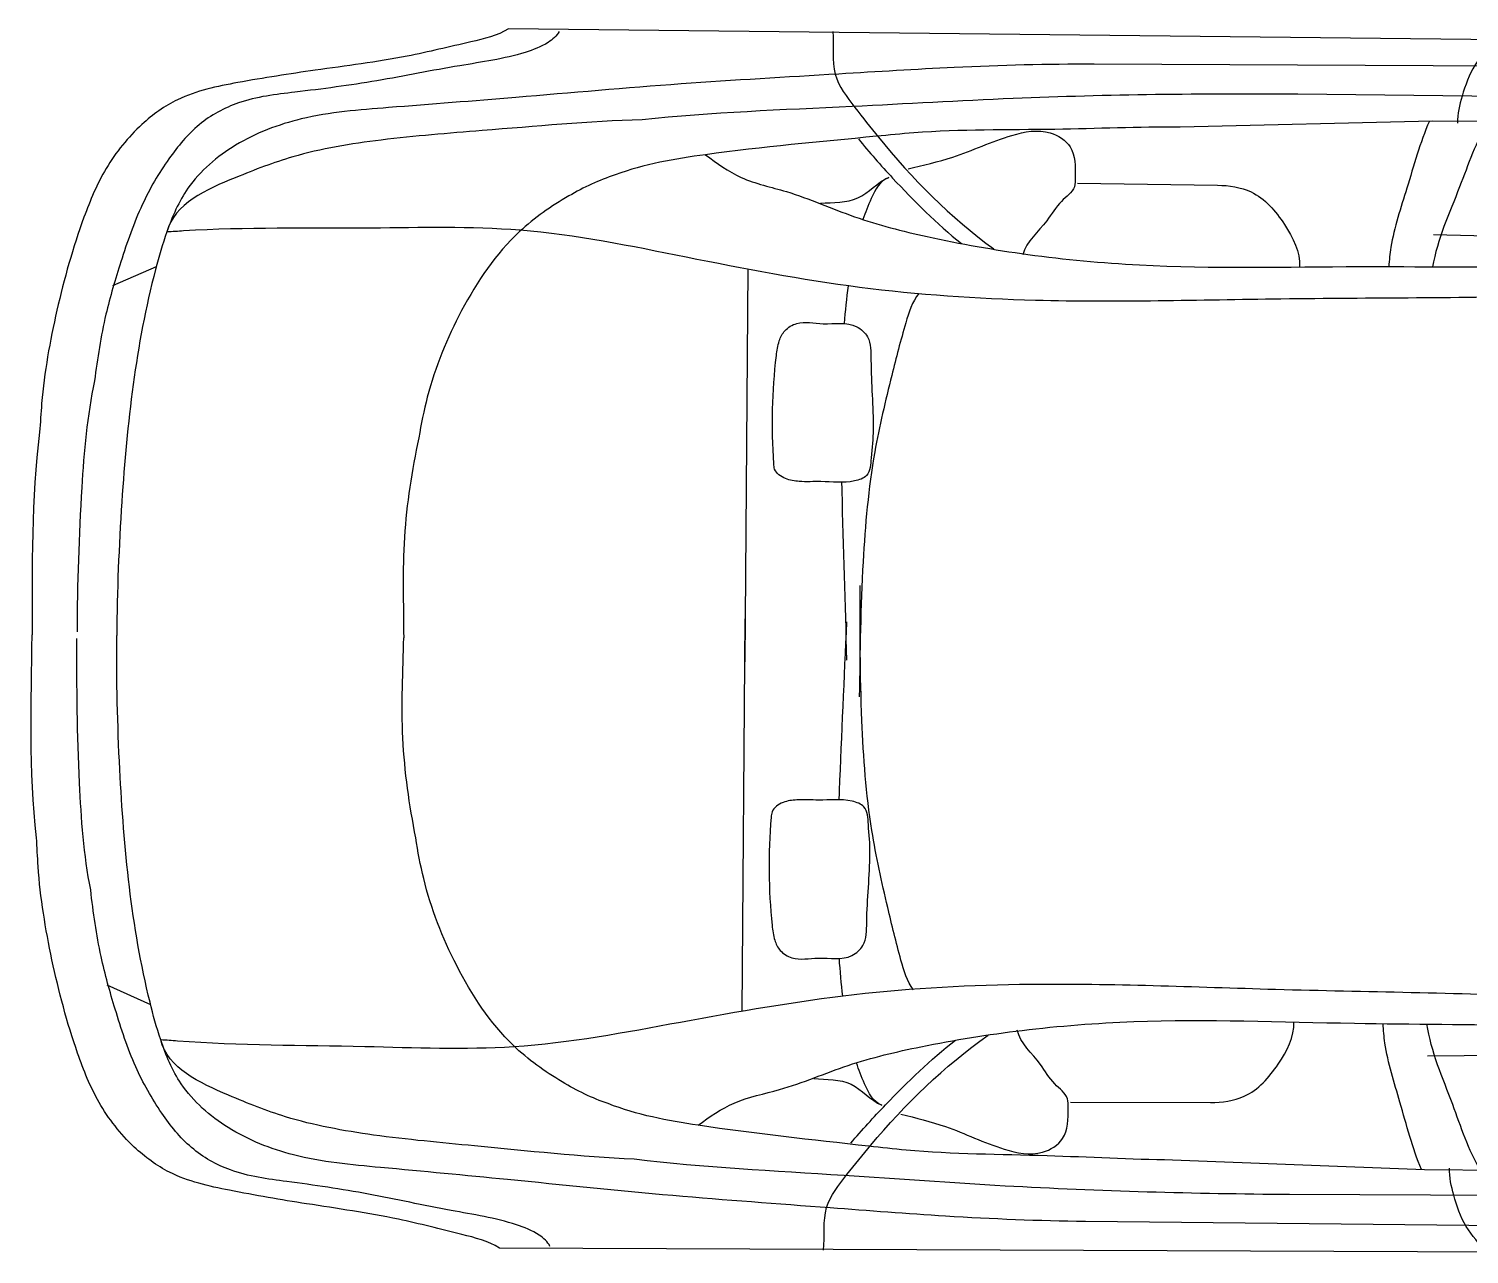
# Model space of a CAD drawing. Header units: millimetres. Extents: x 2508 to 2607, y 837 to 997.
# Drawn here: x 2524.736 to 2526.782, y 859.783 to 861.525 of the extents above; entities that cross this region are included whole.
import ezdxf

# ---------------------------------------------------------------- set-up
doc = ezdxf.new("R2010")
doc.units = ezdxf.units.MM

# ---------------------------------------------------------------- blocks, each defined once
blk = doc.blocks.new('AUDI_A4_P')
for p, q in [((-0.8495, 0.8592), (1.2533, 0.8665)), ((-0.864, 0.8261), (0.4209, 0.8224)), ((-0.8821, 0.7783), (0.1313, 0.7819)), ((-0.9255, 0.7452), (-0.0605, 0.7452)), ((-0.0605, 0.7452), (0.2978, 0.7341)), ((0.4433, 0.6531), (0.2443, 0.6518)), ((-0.252, 0.5809), (-0.0633, 0.5835)), ((0.9108, 0.5278), (0.9108, -0.0304)), ((1.7514, 0.5246), (1.8134, 0.4971)), ((0.9108, -0.5278), (0.9108, 0.0304)), ((1.7514, -0.5246), (1.8134, -0.4971)), ((-0.252, -0.5809), (-0.0633, -0.5835)), ((0.4433, -0.6531), (0.2443, -0.6518)), ((-0.0605, -0.7452), (0.2978, -0.7341)), ((-0.9255, -0.7452), (-0.0605, -0.7452)), ((-0.8821, -0.7783), (0.1313, -0.7819)), ((-0.864, -0.8261), (0.4209, -0.8224)), ((-0.8495, -0.8592), (1.2533, -0.8665))]:
    blk.add_line(p, q)
for points, knots in [([(-0.1491, 0.8616), (-0.1389, 0.8499), (-0.1166, 0.8254), (-0.1026, 0.7842), (-0.0957, 0.7556), (-0.0959, 0.7427)], [1.808086, 1.808086, 1.808086, 1.808086, 2.918874, 4.131288, 5.10151, 5.10151, 5.10151, 5.10151]), ([(0.7927, 0.866), (0.791, 0.8458), (0.797, 0.8049), (0.7602, 0.7581), (0.6915, 0.6709), (0.6232, 0.6028), (0.5613, 0.5588)], [0, 0, 0, 0, 0.0597371, 0.1139981, 0.1672498, 0.3938869, 0.3938869, 0.3938869, 0.3938869]), ([(1.1815, 0.8634), (1.1847, 0.8567), (1.2004, 0.8437), (1.2477, 0.8252), (1.3308, 0.8133), (1.439, 0.7898), (1.5441, 0.7753), (1.6319, 0.7649), (1.6948, 0.7298), (1.7382, 0.6763), (1.776, 0.6104), (1.8014, 0.5342), (1.8258, 0.451), (1.8341, 0.3935), (1.838, 0.3618)], [0, 0, 0, 0, 0.0219205, 0.0572122, 0.1522539, 0.2718866, 0.3894011, 0.4710097, 0.5346344, 0.5986698, 0.6733118, 0.758696, 0.8351341, 0.9293726, 0.9293726, 0.9293726, 0.9293726]), ([(1.2533, 0.8665), (1.2693, 0.8564), (1.3191, 0.8448), (1.4094, 0.8219), (1.5212, 0.8071), (1.6299, 0.7894), (1.7168, 0.771), (1.7801, 0.7247), (1.8262, 0.6669), (1.8636, 0.5753), (1.894, 0.4633), (1.9118, 0.3601), (1.9146, 0.3017), (1.9155, 0.2882)], [0, 0, 0, 0, 0.056668, 0.14946, 0.28161, 0.392935, 0.481686, 0.542967, 0.622845, 0.69797, 0.833643, 0.965665, 1.00577, 1.00577, 1.00577, 1.00577]), ([(0.4209, 0.8224), (0.4872, 0.8222), (0.6083, 0.8179), (0.8036, 0.8042), (1.0114, 0.7909), (1.2243, 0.7703), (1.4042, 0.7547), (1.54, 0.7434), (1.6397, 0.7047), (1.708, 0.6461), (1.7367, 0.5787), (1.7779, 0.4319), (1.798, 0.2378), (1.8037, 0.0635), (1.8037, 0)], [0, 0, 0, 0, 0.198873, 0.363323, 0.587433, 0.823543, 1.004622, 1.129816, 1.230113, 1.320655, 1.388577, 1.443334, 1.771447, 1.958652, 1.958652, 1.958652, 1.958652]), ([(0.1313, 0.7819), (0.2661, 0.7819), (0.4773, 0.778), (0.7875, 0.7573), (0.9636, 0.7498), (1.0628, 0.7387)], [0, 0, 0, 0, 0.4042759, 0.6333827, 0.9326252, 0.9326252, 0.9326252, 0.9326252]), ([(0.9721, 0.6897), (0.9562, 0.6775), (0.9206, 0.6527), (0.8443, 0.6376), (0.7596, 0.5997), (0.644, 0.5716), (0.5088, 0.5488), (0.3031, 0.5312), (0.0626, 0.5395), (-0.1671, 0.5374), (-0.3629, 0.5435), (-0.5625, 0.5648), (-0.8317, 0.6525), (-1.0359, 0.7056), (-1.1563, 0.7374)], [0, 0, 0, 0, 0.05975, 0.126928, 0.230034, 0.336675, 0.482225, 0.641324, 0.954906, 1.203173, 1.330375, 1.542773, 1.802261, 2.175545, 2.175545, 2.175545, 2.175545]), ([(-0.1398, 0.7453), (-0.1223, 0.7165), (-0.0996, 0.6455), (-0.0685, 0.5775), (-0.0623, 0.5379)], [0, 0, 0, 0, 0.1000351, 0.2184418, 0.2184418, 0.2184418, 0.2184418]), ([(-0.0561, 0.745), (-0.0428, 0.7143), (-0.0272, 0.6537), (-0.0042, 0.5851), (-0.0005, 0.5472), (0, 0.538)], [0, 0, 0, 0, 2.528586, 4.711885, 5.408215, 5.408215, 5.408215, 5.408215]), ([(1.0628, 0.7387), (1.1386, 0.7357), (1.2624, 0.7234), (1.4276, 0.7099), (1.5478, 0.689), (1.6484, 0.6493), (1.7266, 0.6146), (1.7369, 0.5742)], [0, 0, 0, 0, 0.2277977, 0.3719478, 0.4996814, 0.5863441, 0.709615, 0.709615, 0.709615, 0.709615]), ([(0.2978, 0.7341), (0.3572, 0.7339), (0.4833, 0.7274), (0.6276, 0.7286), (0.7927, 0.7108), (0.9345, 0.6972), (1.0594, 0.676), (1.1002, 0.6599)], [0, 0, 0, 0, 0.1783018, 0.3787173, 0.431954, 0.6762374, 0.8077184, 0.8077184, 0.8077184, 0.8077184]), ([(0.6843, 0.6718), (0.663, 0.677), (0.6122, 0.6887), (0.5499, 0.7196), (0.4887, 0.732), (0.4465, 0.7054), (0.4465, 0.6719), (0.4464, 0.6425), (0.4699, 0.6267), (0.4888, 0.5918), (0.5151, 0.5701), (0.5201, 0.551)], [0, 0, 0, 0, 0.0655106, 0.1550445, 0.2094604, 0.2438604, 0.287164, 0.3001388, 0.3275984, 0.3616951, 0.4200969, 0.4200969, 0.4200969, 0.4200969]), ([(0.7552, 0.7137), (0.7395, 0.6947), (0.693, 0.6434), (0.6428, 0.5939), (0.6076, 0.5661)], [0, 0, 0, 0, 1.868162, 5.271297, 5.271297, 5.271297, 5.271297]), ([(0.7116, 0.6594), (0.7237, 0.6549), (0.736, 0.6315), (0.7446, 0.6091), (0.7479, 0.5992)], [0, 0, 0, 0, 0.983949, 1.771691, 1.771691, 1.771691, 1.771691]), ([(0.8083, 0.6219), (0.7905, 0.6234), (0.7521, 0.6214), (0.7277, 0.6524), (0.7116, 0.6594)], [0, 0, 0, 0, 0.0535488, 0.1060573, 0.1060573, 0.1060573, 0.1060573]), ([(1.1002, 0.6599), (1.1232, 0.6526), (1.1709, 0.629), (1.2528, 0.5714), (1.3203, 0.4695), (1.3613, 0.3665), (1.3735, 0.3037), (1.3765, 0.2843)], [0, 0, 0, 0, 0.0720749, 0.1581284, 0.2958089, 0.4262456, 0.4842292, 0.4842292, 0.4842292, 0.4842292]), ([(0.2443, 0.6518), (0.2281, 0.6517), (0.1881, 0.6463), (0.1468, 0.5992), (0.1262, 0.5577), (0.1267, 0.5363)], [0, 0, 0, 0, 0.0486628, 0.1144515, 0.1777721, 0.1777721, 0.1777721, 0.1777721]), ([(-0.654, 0.5515), (-0.6303, 0.5453), (-0.5683, 0.5342), (-0.4694, 0.5124), (-0.352, 0.5037), (-0.1449, 0.4936), (0.1408, 0.4931), (0.4689, 0.4808), (0.7523, 0.4976), (0.9949, 0.5425), (1.2253, 0.5883), (1.465, 0.5795), (1.6324, 0.5819), (1.7289, 0.5745), (1.7369, 0.5742)], [0, 0, 0, 0, 0.073325, 0.188896, 0.303039, 0.425821, 0.811242, 1.159737, 1.41058, 1.660623, 1.899627, 2.11145, 2.377727, 2.401703, 2.401703, 2.401703, 2.401703]), ([(0.6677, 0.4949), (0.677, 0.4828), (0.6893, 0.4424), (0.7081, 0.3673), (0.7341, 0.2545), (0.7467, 0.1012), (0.7474, -0.0151), (0.7478, -0.079)], [0, 0, 0, 0, 0.0451009, 0.1211996, 0.2308505, 0.385263, 0.5739042, 0.5739042, 0.5739042, 0.5739042]), ([(0.731, 0.3011), (0.731, 0.334), (0.7358, 0.3761), (0.7345, 0.4305), (0.7624, 0.4556), (0.8001, 0.4473), (0.8355, 0.4559), (0.8582, 0.4423), (0.8669, 0.4245), (0.8749, 0.3609), (0.8757, 0.301), (0.8709, 0.2388), (0.8551, 0.2286), (0.8321, 0.2252), (0.7988, 0.2275), (0.7673, 0.2233), (0.735, 0.2342), (0.7335, 0.2669), (0.731, 0.2875), (0.731, 0.3011)], [0, 0, 0, 0, 0.0969044, 0.1295913, 0.1506192, 0.1985921, 0.2360698, 0.2557908, 0.2719711, 0.2929882, 0.44406, 0.4519132, 0.4720918, 0.4918599, 0.5228758, 0.5707096, 0.5892096, 0.6145759, 0.654681, 0.654681, 0.654681, 0.654681]), ([(1.838, 0.3618), (1.8481, 0.3119), (1.8577, 0.1924), (1.8602, 0.0731), (1.8602, 0.0046)], [0, 0, 0, 0, 0.1502861, 0.3522699, 0.3522699, 0.3522699, 0.3522699]), ([(1.3765, 0.2843), (1.3861, 0.2377), (1.4005, 0.143), (1.3966, 0.0476), (1.3959, 0)], [0, 0, 0, 0, 0.140379, 0.2808468, 0.2808468, 0.2808468, 0.2808468]), ([(0.7753, 0.2256), (0.7752, 0.2214), (0.7726, 0.1372), (0.7693, 0.0529), (0.7662, -0.0272)], [11.235438, 11.235438, 11.235438, 11.235438, 11.552536, 17.586883, 17.586883, 17.586883, 17.586883]), ([(0.6677, -0.4949), (0.677, -0.4828), (0.6893, -0.4424), (0.7081, -0.3673), (0.7341, -0.2545), (0.7467, -0.1012), (0.7474, 0.0151), (0.7478, 0.079)], [0, 0, 0, 0, 0.0451009, 0.1211996, 0.2308505, 0.385263, 0.5739042, 0.5739042, 0.5739042, 0.5739042]), ([(0.7753, -0.2256), (0.7752, -0.2214), (0.7726, -0.1372), (0.7693, -0.0529), (0.7662, 0.0272)], [11.235438, 11.235438, 11.235438, 11.235438, 11.552536, 17.586883, 17.586883, 17.586883, 17.586883]), ([(0.4209, -0.8224), (0.4872, -0.8222), (0.6083, -0.8179), (0.8036, -0.8042), (1.0114, -0.7909), (1.2243, -0.7703), (1.4042, -0.7547), (1.54, -0.7434), (1.6397, -0.7047), (1.708, -0.6461), (1.7367, -0.5787), (1.7779, -0.4319), (1.798, -0.2378), (1.8037, -0.0635), (1.8037, 0)], [0, 0, 0, 0, 0.198873, 0.363323, 0.587433, 0.823543, 1.004622, 1.129816, 1.230113, 1.320655, 1.388577, 1.443334, 1.771447, 1.958652, 1.958652, 1.958652, 1.958652]), ([(1.3765, -0.2843), (1.3861, -0.2377), (1.4005, -0.143), (1.3966, -0.0476), (1.3959, 0)], [0, 0, 0, 0, 0.140379, 0.2808468, 0.2808468, 0.2808468, 0.2808468]), ([(1.838, -0.3618), (1.8481, -0.3119), (1.8577, -0.1924), (1.8602, -0.0731), (1.8602, -0.0046)], [0, 0, 0, 0, 0.1502861, 0.3522699, 0.3522699, 0.3522699, 0.3522699]), ([(0.731, -0.3011), (0.731, -0.334), (0.7358, -0.3761), (0.7345, -0.4305), (0.7624, -0.4556), (0.8001, -0.4473), (0.8355, -0.4559), (0.8582, -0.4423), (0.8669, -0.4245), (0.8749, -0.3609), (0.8757, -0.301), (0.8709, -0.2388), (0.8551, -0.2286), (0.8321, -0.2252), (0.7988, -0.2275), (0.7673, -0.2233), (0.735, -0.2342), (0.7335, -0.2669), (0.731, -0.2875), (0.731, -0.3011)], [0, 0, 0, 0, 0.0969044, 0.1295913, 0.1506192, 0.1985921, 0.2360698, 0.2557908, 0.2719711, 0.2929882, 0.44406, 0.4519132, 0.4720918, 0.4918599, 0.5228758, 0.5707096, 0.5892096, 0.6145759, 0.654681, 0.654681, 0.654681, 0.654681]), ([(1.1002, -0.6599), (1.1232, -0.6526), (1.1709, -0.629), (1.2528, -0.5714), (1.3203, -0.4695), (1.3613, -0.3665), (1.3735, -0.3037), (1.3765, -0.2843)], [0, 0, 0, 0, 0.0720749, 0.1581284, 0.2958089, 0.4262456, 0.4842292, 0.4842292, 0.4842292, 0.4842292]), ([(1.2533, -0.8665), (1.2693, -0.8564), (1.3191, -0.8448), (1.4094, -0.8219), (1.5212, -0.8071), (1.6299, -0.7894), (1.7168, -0.771), (1.7801, -0.7247), (1.8262, -0.6669), (1.8636, -0.5753), (1.894, -0.4633), (1.9118, -0.3601), (1.9146, -0.3017), (1.9155, -0.2882)], [0, 0, 0, 0, 0.056668, 0.14946, 0.28161, 0.392935, 0.481686, 0.542967, 0.622845, 0.69797, 0.833643, 0.965665, 1.00577, 1.00577, 1.00577, 1.00577]), ([(1.1815, -0.8634), (1.1847, -0.8567), (1.2004, -0.8437), (1.2477, -0.8252), (1.3308, -0.8133), (1.439, -0.7898), (1.5441, -0.7753), (1.6319, -0.7649), (1.6948, -0.7298), (1.7382, -0.6763), (1.776, -0.6104), (1.8014, -0.5342), (1.8258, -0.451), (1.8341, -0.3935), (1.838, -0.3618)], [0, 0, 0, 0, 0.0219205, 0.0572122, 0.1522539, 0.2718866, 0.3894011, 0.4710097, 0.5346344, 0.5986698, 0.6733118, 0.758696, 0.8351341, 0.9293726, 0.9293726, 0.9293726, 0.9293726]), ([(-0.654, -0.5515), (-0.6303, -0.5453), (-0.5683, -0.5342), (-0.4694, -0.5124), (-0.352, -0.5037), (-0.1449, -0.4936), (0.1408, -0.4931), (0.4689, -0.4808), (0.7523, -0.4976), (0.9949, -0.5425), (1.2253, -0.5883), (1.465, -0.5795), (1.6324, -0.5819), (1.7289, -0.5745), (1.7369, -0.5742)], [0, 0, 0, 0, 0.073325, 0.188896, 0.303039, 0.425821, 0.811242, 1.159737, 1.41058, 1.660623, 1.899627, 2.11145, 2.377727, 2.401703, 2.401703, 2.401703, 2.401703]), ([(0.9721, -0.6897), (0.9562, -0.6775), (0.9206, -0.6527), (0.8443, -0.6376), (0.7596, -0.5997), (0.644, -0.5716), (0.5088, -0.5488), (0.3031, -0.5312), (0.0626, -0.5395), (-0.1671, -0.5374), (-0.3629, -0.5435), (-0.5625, -0.5648), (-0.8317, -0.6525), (-1.0359, -0.7056), (-1.1563, -0.7374)], [0, 0, 0, 0, 0.05975, 0.126928, 0.230034, 0.336675, 0.482225, 0.641324, 0.954906, 1.203173, 1.330375, 1.542773, 1.802261, 2.175545, 2.175545, 2.175545, 2.175545]), ([(-0.1398, -0.7453), (-0.1223, -0.7165), (-0.0996, -0.6455), (-0.0685, -0.5775), (-0.0623, -0.5379)], [0, 0, 0, 0, 0.1000351, 0.2184418, 0.2184418, 0.2184418, 0.2184418]), ([(-0.0561, -0.745), (-0.0428, -0.7143), (-0.0272, -0.6537), (-0.0042, -0.5851), (-0.0005, -0.5472), (0, -0.538)], [0, 0, 0, 0, 2.528586, 4.711885, 5.408215, 5.408215, 5.408215, 5.408215]), ([(0.2443, -0.6518), (0.2281, -0.6517), (0.1881, -0.6463), (0.1468, -0.5992), (0.1262, -0.5577), (0.1267, -0.5363)], [0, 0, 0, 0, 0.0486628, 0.1144515, 0.1777721, 0.1777721, 0.1777721, 0.1777721]), ([(0.6843, -0.6718), (0.663, -0.677), (0.6122, -0.6887), (0.5499, -0.7196), (0.4887, -0.732), (0.4465, -0.7054), (0.4465, -0.6719), (0.4464, -0.6425), (0.4699, -0.6267), (0.4888, -0.5918), (0.5151, -0.5701), (0.5201, -0.551)], [0, 0, 0, 0, 0.0655106, 0.1550445, 0.2094604, 0.2438604, 0.287164, 0.3001388, 0.3275984, 0.3616951, 0.4200969, 0.4200969, 0.4200969, 0.4200969]), ([(0.7927, -0.866), (0.791, -0.8458), (0.797, -0.8049), (0.7602, -0.7581), (0.6915, -0.6709), (0.6232, -0.6028), (0.5613, -0.5588)], [0, 0, 0, 0, 0.0597371, 0.1139981, 0.1672498, 0.3938869, 0.3938869, 0.3938869, 0.3938869]), ([(0.7552, -0.7137), (0.7395, -0.6947), (0.693, -0.6434), (0.6428, -0.5939), (0.6076, -0.5661)], [0, 0, 0, 0, 1.868162, 5.271297, 5.271297, 5.271297, 5.271297]), ([(1.0628, -0.7387), (1.1386, -0.7357), (1.2624, -0.7234), (1.4276, -0.7099), (1.5478, -0.689), (1.6484, -0.6493), (1.7266, -0.6146), (1.7369, -0.5742)], [0, 0, 0, 0, 0.2277977, 0.3719478, 0.4996814, 0.5863441, 0.709615, 0.709615, 0.709615, 0.709615]), ([(0.7116, -0.6594), (0.7237, -0.6549), (0.736, -0.6315), (0.7446, -0.6091), (0.7479, -0.5992)], [0, 0, 0, 0, 0.983949, 1.771691, 1.771691, 1.771691, 1.771691]), ([(0.8083, -0.6219), (0.7905, -0.6234), (0.7521, -0.6214), (0.7277, -0.6524), (0.7116, -0.6594)], [0, 0, 0, 0, 0.0535488, 0.1060573, 0.1060573, 0.1060573, 0.1060573]), ([(0.2978, -0.7341), (0.3572, -0.7339), (0.4833, -0.7274), (0.6276, -0.7286), (0.7927, -0.7108), (0.9345, -0.6972), (1.0594, -0.676), (1.1002, -0.6599)], [0, 0, 0, 0, 0.1783018, 0.3787173, 0.431954, 0.6762374, 0.8077184, 0.8077184, 0.8077184, 0.8077184]), ([(-0.1491, -0.8616), (-0.1389, -0.8499), (-0.1166, -0.8254), (-0.1026, -0.7842), (-0.0957, -0.7556), (-0.0959, -0.7427)], [1.808086, 1.808086, 1.808086, 1.808086, 2.918874, 4.131288, 5.10151, 5.10151, 5.10151, 5.10151]), ([(0.1313, -0.7819), (0.2661, -0.7819), (0.4773, -0.778), (0.7875, -0.7573), (0.9636, -0.7498), (1.0628, -0.7387)], [0, 0, 0, 0, 0.4042759, 0.6333827, 0.9326252, 0.9326252, 0.9326252, 0.9326252])]:
    blk.add_open_spline(points, degree=3, knots=knots)
for points in [[(0.768, 0.5048), (0.7704, 0.487), (0.7721, 0.4691), (0.7734, 0.4511)], [(1.9155, 0.2882), (1.9272, 0.1928), (1.9241, 0.0961), (1.9241, 0)], [(1.9155, -0.2882), (1.9272, -0.1928), (1.9241, -0.0961), (1.9241, 0)], [(0.768, -0.5048), (0.7704, -0.487), (0.7721, -0.4691), (0.7734, -0.4511)]]:
    blk.add_open_spline(points, degree=3)

msp = doc.modelspace()

# ---------------------------------------------------------------- block references
at = {"color": 1, "lineweight": -3, "xscale": -1, "rotation": 359.5666749947599}
msp.add_blockref('AUDI_A4_P', (2526.6641, 860.649), dxfattribs=at)

doc.saveas('drawing.dxf')
